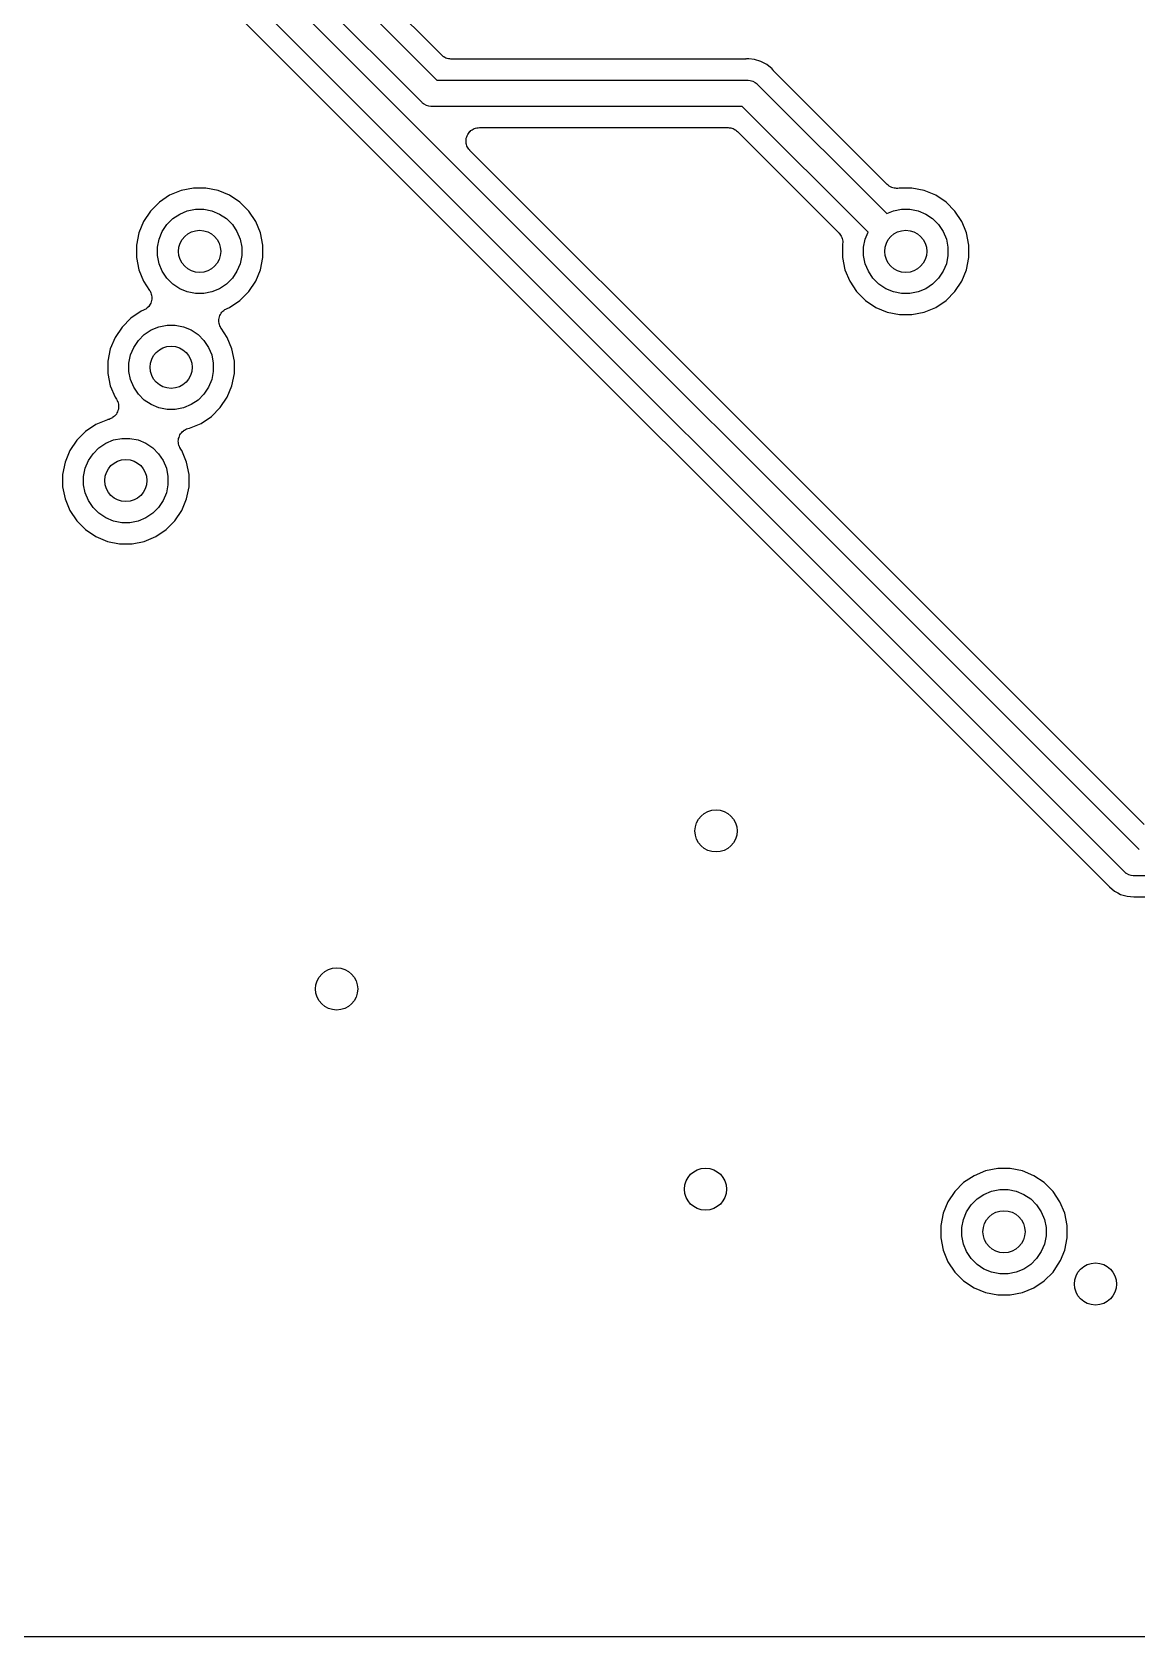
# Model space of a CAD drawing. Extents: x 113.2 to 188.8, y -123.8 to -78.2.
# Drawn here: x 145.51 to 155.99, y -119.85 to -104.62 of the extents above; entities that cross this region are included whole.
import ezdxf

# ---------------------------------------------------------------- set-up
doc = ezdxf.new("R2010")
doc.units = 0
doc.layers.add('BLACK', color=7, linetype='CONTINUOUS')

msp = doc.modelspace()

# ---------------------------------------------------------------- linework, layer by layer
at = {"layer": 'BLACK', "linetype": 'CONTINUOUS'}
for p, q in [((146.225, -101.948), (149.352, -105.075)), ((149.397, -104.838), (146.462, -101.903)), ((145.775, -102.135), (156.015, -112.375)), ((149.207, -105.284), (146.016, -102.093)), ((155.871, -112.584), (145.566, -102.279)), ((145.436, -102.432), (155.718, -112.714)), ((149.406, -104.845), (149.397, -104.838)), ((149.415, -104.853), (149.406, -104.845)), ((149.416, -104.853), (149.415, -104.853)), ((149.417, -104.854), (149.416, -104.853)), ((149.427, -104.859), (149.417, -104.854)), ((149.437, -104.865), (149.427, -104.859)), ((149.438, -104.865), (149.437, -104.865)), ((149.45, -104.869), (149.438, -104.865)), ((149.438, -104.865), (149.438, -104.865)), ((149.461, -104.872), (149.45, -104.869)), ((149.462, -104.872), (149.461, -104.872)), ((149.461, -104.872), (149.461, -104.872)), ((149.474, -104.874), (149.462, -104.872)), ((149.485, -104.875), (149.474, -104.874)), ((149.487, -104.875), (149.485, -104.875)), ((152.278, -104.875), (149.487, -104.875)), ((149.487, -104.875), (149.487, -104.875)), ((149.487, -104.875), (149.487, -104.875)), ((149.487, -104.875), (149.487, -104.875)), ((152.283, -104.874), (152.278, -104.875)), ((152.288, -104.875), (152.283, -104.874)), ((152.29, -104.874), (152.288, -104.875)), ((152.3, -104.873), (152.29, -104.874)), ((152.31, -104.874), (152.3, -104.873)), ((152.364, -104.88), (152.31, -104.874)), ((152.31, -104.874), (152.31, -104.874)), ((152.425, -104.898), (152.364, -104.88)), ((152.481, -104.928), (152.425, -104.898)), ((152.531, -104.969), (152.481, -104.928)), ((149.352, -105.075), (152.294, -105.075)), ((152.294, -105.075), (152.3, -105.074)), ((152.3, -105.074), (152.306, -105.075)), ((152.306, -105.075), (152.306, -105.075)), ((152.306, -105.075), (152.325, -105.077)), ((152.325, -105.077), (152.348, -105.084)), ((152.348, -105.084), (152.37, -105.096)), ((152.537, -104.977), (152.531, -104.969)), ((152.541, -104.98), (152.537, -104.977)), ((152.544, -104.985), (152.541, -104.98)), ((152.546, -104.986), (152.544, -104.985)), ((153.625, -106.065), (152.546, -104.986)), ((152.37, -105.096), (152.389, -105.111)), ((152.389, -105.111), (152.393, -105.116)), ((152.393, -105.116), (153.619, -106.342)), ((149.211, -105.289), (149.207, -105.284)), ((149.216, -105.293), (149.211, -105.289)), ((149.225, -105.3), (149.216, -105.293)), ((149.216, -105.293), (149.216, -105.293)), ((149.23, -105.304), (149.225, -105.3)), ((149.252, -105.316), (149.23, -105.304)), ((149.275, -105.323), (149.252, -105.316)), ((149.294, -105.325), (149.275, -105.323)), ((149.3, -105.326), (149.294, -105.325)), ((149.294, -105.325), (149.294, -105.325)), ((149.306, -105.325), (149.3, -105.326)), ((152.248, -105.325), (149.306, -105.325)), ((153.442, -106.519), (152.248, -105.325)), ((149.685, -105.546), (149.696, -105.54)), ((149.696, -105.54), (149.706, -105.535)), ((149.706, -105.535), (149.707, -105.535)), ((149.707, -105.534), (149.718, -105.531)), ((149.707, -105.535), (149.707, -105.534)), ((149.718, -105.531), (149.73, -105.527)), ((149.73, -105.527), (149.73, -105.527)), ((149.73, -105.527), (149.731, -105.527)), ((149.731, -105.527), (149.743, -105.526)), ((149.743, -105.526), (149.755, -105.525)), ((149.755, -105.525), (152.113, -105.525)), ((152.113, -105.525), (152.113, -105.525)), ((152.113, -105.525), (152.113, -105.525)), ((152.113, -105.525), (152.113, -105.525)), ((152.113, -105.525), (152.115, -105.525)), ((152.115, -105.525), (152.126, -105.526)), ((152.126, -105.526), (152.138, -105.528)), ((152.138, -105.528), (152.139, -105.528)), ((152.139, -105.528), (152.139, -105.528)), ((152.139, -105.528), (152.15, -105.531)), ((152.15, -105.531), (152.162, -105.535)), ((152.162, -105.535), (152.162, -105.535)), ((152.162, -105.535), (152.163, -105.535)), ((152.163, -105.535), (152.173, -105.541)), ((152.173, -105.541), (152.183, -105.546)), ((149.628, -105.651), (149.629, -105.639)), ((149.629, -105.663), (149.628, -105.651)), ((149.628, -105.651), (149.628, -105.651)), ((149.628, -105.651), (149.628, -105.651)), ((149.629, -105.639), (149.63, -105.626)), ((149.63, -105.675), (149.629, -105.663)), ((149.63, -105.626), (149.634, -105.614)), ((149.63, -105.626), (149.63, -105.626)), ((149.63, -105.626), (149.63, -105.626)), ((149.63, -105.676), (149.63, -105.675)), ((149.633, -105.687), (149.63, -105.676)), ((149.63, -105.676), (149.63, -105.676)), ((149.637, -105.699), (149.633, -105.687)), ((149.634, -105.614), (149.638, -105.603)), ((149.638, -105.602), (149.644, -105.592)), ((149.638, -105.603), (149.638, -105.602)), ((149.638, -105.603), (149.638, -105.603)), ((149.644, -105.592), (149.65, -105.581)), ((149.65, -105.581), (149.658, -105.571)), ((149.65, -105.581), (149.65, -105.581)), ((149.65, -105.581), (149.65, -105.581)), ((149.658, -105.571), (149.665, -105.562)), ((149.665, -105.562), (149.665, -105.562)), ((149.665, -105.562), (149.666, -105.562)), ((149.666, -105.562), (149.675, -105.554)), ((149.675, -105.554), (149.685, -105.546)), ((149.685, -105.546), (149.685, -105.546)), ((149.685, -105.546), (149.685, -105.546)), ((152.183, -105.546), (152.184, -105.547)), ((152.184, -105.547), (152.185, -105.547)), ((152.185, -105.547), (152.194, -105.555)), ((152.194, -105.555), (152.203, -105.562)), ((152.203, -105.562), (153.165, -106.525)), ((149.637, -105.7), (149.637, -105.699)), ((149.637, -105.699), (149.637, -105.699)), ((149.643, -105.71), (149.637, -105.7)), ((149.648, -105.721), (149.643, -105.71)), ((149.649, -105.722), (149.648, -105.721)), ((149.648, -105.721), (149.648, -105.721)), ((149.656, -105.731), (149.649, -105.722)), ((149.664, -105.741), (149.656, -105.731)), ((149.665, -105.742), (149.664, -105.741)), ((149.664, -105.741), (149.664, -105.741)), ((149.664, -105.741), (149.664, -105.741)), ((149.664, -105.741), (149.664, -105.741)), ((152.141, -108.218), (149.665, -105.742)), ((146.925, -106.123), (146.816, -106.168)), ((147.041, -106.1), (146.925, -106.123)), ((147.159, -106.1), (147.041, -106.1)), ((147.275, -106.123), (147.159, -106.1)), ((147.384, -106.168), (147.275, -106.123)), ((153.634, -106.073), (153.625, -106.065)), ((153.643, -106.081), (153.634, -106.073)), ((153.644, -106.081), (153.643, -106.081)), ((153.655, -106.087), (153.644, -106.081)), ((153.644, -106.081), (153.644, -106.081)), ((153.665, -106.092), (153.655, -106.087)), ((153.666, -106.093), (153.665, -106.092)), ((153.677, -106.096), (153.666, -106.093)), ((153.666, -106.093), (153.666, -106.093)), ((153.689, -106.1), (153.677, -106.096)), ((153.69, -106.1), (153.689, -106.1)), ((153.689, -106.1), (153.689, -106.1)), ((153.702, -106.101), (153.69, -106.1)), ((153.713, -106.103), (153.702, -106.101)), ((153.714, -106.103), (153.713, -106.103)), ((153.726, -106.102), (153.714, -106.103)), ((153.714, -106.103), (153.714, -106.103)), ((153.738, -106.101), (153.726, -106.102)), ((153.739, -106.1), (153.738, -106.101)), ((153.74, -106.1), (153.739, -106.1)), ((153.739, -106.1), (153.739, -106.1)), ((153.739, -106.1), (153.739, -106.1)), ((153.741, -106.1), (153.74, -106.1)), ((153.859, -106.1), (153.741, -106.1)), ((153.975, -106.123), (153.859, -106.1)), ((154.084, -106.168), (153.975, -106.123)), ((146.718, -106.234), (146.634, -106.318)), ((146.816, -106.168), (146.718, -106.234)), ((146.983, -106.315), (147.061, -106.3)), ((147.061, -106.3), (147.139, -106.3)), ((147.139, -106.3), (147.217, -106.315)), ((147.482, -106.234), (147.384, -106.168)), ((147.566, -106.318), (147.482, -106.234)), ((153.683, -106.315), (153.761, -106.3)), ((153.761, -106.3), (153.839, -106.3)), ((153.839, -106.3), (153.917, -106.315)), ((154.182, -106.234), (154.084, -106.168)), ((154.266, -106.318), (154.182, -106.234)), ((146.568, -106.416), (146.523, -106.525)), ((146.634, -106.318), (146.568, -106.416)), ((146.746, -106.511), (146.789, -106.445)), ((146.789, -106.445), (146.845, -106.389)), ((146.845, -106.389), (146.911, -106.346)), ((146.911, -106.346), (146.983, -106.315)), ((147.217, -106.315), (147.289, -106.346)), ((147.289, -106.346), (147.355, -106.389)), ((147.355, -106.389), (147.411, -106.445)), ((147.411, -106.445), (147.454, -106.511)), ((147.632, -106.416), (147.566, -106.318)), ((147.677, -106.525), (147.632, -106.416)), ((153.619, -106.342), (153.683, -106.315)), ((153.917, -106.315), (153.989, -106.346)), ((153.989, -106.346), (154.055, -106.389)), ((154.055, -106.389), (154.111, -106.445)), ((154.111, -106.445), (154.154, -106.511)), ((154.332, -106.416), (154.266, -106.318)), ((154.357, -106.477), (154.332, -106.416)), ((146.523, -106.525), (146.5, -106.641)), ((146.7, -106.661), (146.715, -106.583)), ((146.715, -106.583), (146.746, -106.511)), ((147.454, -106.511), (147.485, -106.583)), ((147.485, -106.583), (147.5, -106.661)), ((147.7, -106.641), (147.677, -106.525)), ((153.165, -106.525), (153.166, -106.525)), ((153.166, -106.525), (153.166, -106.525)), ((153.166, -106.525), (153.166, -106.526)), ((153.166, -106.526), (153.167, -106.526)), ((153.167, -106.526), (153.174, -106.536)), ((153.174, -106.536), (153.182, -106.545)), ((153.182, -106.545), (153.182, -106.545)), ((153.182, -106.545), (153.182, -106.546)), ((153.182, -106.546), (153.188, -106.556)), ((153.188, -106.556), (153.193, -106.567)), ((153.193, -106.567), (153.193, -106.567)), ((153.193, -106.567), (153.194, -106.568)), ((153.194, -106.568), (153.197, -106.579)), ((153.197, -106.579), (153.2, -106.59)), ((153.2, -106.59), (153.2, -106.591)), ((153.2, -106.591), (153.201, -106.592)), ((153.201, -106.592), (153.202, -106.603)), ((153.202, -106.603), (153.203, -106.615)), ((153.4, -106.661), (153.415, -106.583)), ((153.415, -106.583), (153.442, -106.519)), ((154.154, -106.511), (154.185, -106.583)), ((154.185, -106.583), (154.2, -106.661)), ((154.377, -106.525), (154.357, -106.477)), ((154.4, -106.641), (154.377, -106.525)), ((146.5, -106.641), (146.5, -106.759)), ((146.5, -106.759), (146.523, -106.875)), ((146.7, -106.739), (146.7, -106.661)), ((146.715, -106.817), (146.7, -106.739)), ((147.5, -106.739), (147.485, -106.817)), ((147.5, -106.661), (147.5, -106.739)), ((147.677, -106.875), (147.7, -106.759)), ((147.7, -106.759), (147.7, -106.641)), ((153.201, -106.628), (153.2, -106.64)), ((153.2, -106.64), (153.2, -106.641)), ((153.2, -106.641), (153.2, -106.759)), ((153.2, -106.759), (153.223, -106.875)), ((153.203, -106.616), (153.201, -106.628)), ((153.203, -106.615), (153.203, -106.616)), ((153.203, -106.616), (153.203, -106.616)), ((153.4, -106.739), (153.4, -106.661)), ((153.415, -106.817), (153.4, -106.739)), ((154.2, -106.739), (154.185, -106.817)), ((154.2, -106.661), (154.2, -106.739)), ((154.377, -106.875), (154.4, -106.759)), ((154.4, -106.759), (154.4, -106.641)), ((146.523, -106.875), (146.568, -106.984)), ((146.746, -106.889), (146.715, -106.817)), ((146.789, -106.955), (146.746, -106.889)), ((147.454, -106.889), (147.411, -106.955)), ((147.485, -106.817), (147.454, -106.889)), ((147.632, -106.984), (147.677, -106.875)), ((153.223, -106.875), (153.268, -106.984)), ((153.446, -106.889), (153.415, -106.817)), ((153.489, -106.955), (153.446, -106.889)), ((154.154, -106.889), (154.111, -106.955)), ((154.185, -106.817), (154.154, -106.889)), ((154.332, -106.984), (154.377, -106.875)), ((146.568, -106.984), (146.626, -107.071)), ((146.845, -107.011), (146.789, -106.955)), ((146.911, -107.054), (146.845, -107.011)), ((146.983, -107.085), (146.911, -107.054)), ((147.289, -107.054), (147.217, -107.085)), ((147.355, -107.011), (147.289, -107.054)), ((147.411, -106.955), (147.355, -107.011)), ((147.566, -107.082), (147.632, -106.984)), ((153.268, -106.984), (153.334, -107.082)), ((153.545, -107.011), (153.489, -106.955)), ((153.611, -107.054), (153.545, -107.011)), ((153.683, -107.085), (153.611, -107.054)), ((153.989, -107.054), (153.917, -107.085)), ((154.055, -107.011), (153.989, -107.054)), ((154.111, -106.955), (154.055, -107.011)), ((154.266, -107.082), (154.332, -106.984)), ((146.625, -107.213), (146.618, -107.222)), ((146.626, -107.212), (146.625, -107.213)), ((146.626, -107.071), (146.627, -107.072)), ((146.632, -107.202), (146.626, -107.212)), ((146.626, -107.212), (146.626, -107.212)), ((146.627, -107.072), (146.627, -107.072)), ((146.627, -107.072), (146.627, -107.072)), ((146.627, -107.072), (146.627, -107.072)), ((146.627, -107.072), (146.633, -107.083)), ((146.637, -107.191), (146.632, -107.202)), ((146.633, -107.083), (146.638, -107.094)), ((146.638, -107.19), (146.637, -107.191)), ((146.637, -107.191), (146.637, -107.191)), ((146.638, -107.094), (146.638, -107.094)), ((146.638, -107.094), (146.638, -107.094)), ((146.638, -107.094), (146.642, -107.106)), ((146.641, -107.179), (146.638, -107.19)), ((146.645, -107.167), (146.641, -107.179)), ((146.642, -107.106), (146.645, -107.117)), ((146.645, -107.117), (146.645, -107.118)), ((146.645, -107.118), (146.645, -107.118)), ((146.645, -107.118), (146.646, -107.13)), ((146.646, -107.155), (146.645, -107.167)), ((146.645, -107.167), (146.645, -107.167)), ((146.645, -107.167), (146.645, -107.167)), ((146.646, -107.13), (146.648, -107.142)), ((146.647, -107.143), (146.646, -107.155)), ((146.648, -107.142), (146.647, -107.142)), ((146.647, -107.142), (146.647, -107.143)), ((147.061, -107.1), (146.983, -107.085)), ((147.139, -107.1), (147.061, -107.1)), ((147.217, -107.085), (147.139, -107.1)), ((147.384, -107.232), (147.482, -107.166)), ((147.482, -107.166), (147.566, -107.082)), ((153.334, -107.082), (153.418, -107.166)), ((153.418, -107.166), (153.516, -107.232)), ((153.761, -107.1), (153.683, -107.085)), ((153.839, -107.1), (153.761, -107.1)), ((153.917, -107.085), (153.839, -107.1)), ((154.084, -107.232), (154.182, -107.166)), ((154.182, -107.166), (154.266, -107.082)), ((146.448, -107.334), (146.364, -107.418)), ((146.546, -107.268), (146.448, -107.334)), ((146.569, -107.259), (146.546, -107.268)), ((146.58, -107.253), (146.569, -107.259)), ((146.59, -107.247), (146.58, -107.253)), ((146.591, -107.247), (146.59, -107.247)), ((146.6, -107.239), (146.591, -107.247)), ((146.591, -107.247), (146.591, -107.247)), ((146.61, -107.232), (146.6, -107.239)), ((146.618, -107.222), (146.61, -107.231)), ((146.61, -107.231), (146.61, -107.232)), ((146.61, -107.232), (146.61, -107.232)), ((147.282, -107.357), (147.284, -107.345)), ((147.283, -107.358), (147.282, -107.357)), ((147.284, -107.37), (147.282, -107.358)), ((147.282, -107.358), (147.283, -107.358)), ((147.284, -107.345), (147.285, -107.333)), ((147.285, -107.382), (147.284, -107.37)), ((147.285, -107.333), (147.289, -107.321)), ((147.285, -107.333), (147.285, -107.333)), ((147.285, -107.333), (147.285, -107.333)), ((147.289, -107.321), (147.292, -107.31)), ((147.292, -107.31), (147.293, -107.309)), ((147.293, -107.309), (147.298, -107.298)), ((147.293, -107.309), (147.293, -107.309)), ((147.298, -107.298), (147.304, -107.288)), ((147.304, -107.288), (147.305, -107.287)), ((147.304, -107.288), (147.304, -107.288)), ((147.305, -107.287), (147.312, -107.278)), ((147.312, -107.278), (147.32, -107.269)), ((147.32, -107.268), (147.33, -107.261)), ((147.32, -107.269), (147.32, -107.268)), ((147.32, -107.268), (147.32, -107.268)), ((147.33, -107.261), (147.339, -107.253)), ((147.339, -107.253), (147.339, -107.253)), ((147.339, -107.253), (147.34, -107.253)), ((147.34, -107.253), (147.35, -107.247)), ((147.35, -107.247), (147.361, -107.241)), ((147.361, -107.241), (147.384, -107.232)), ((153.516, -107.232), (153.625, -107.277)), ((153.625, -107.277), (153.741, -107.3)), ((153.741, -107.3), (153.859, -107.3)), ((153.859, -107.3), (153.975, -107.277)), ((153.975, -107.277), (154.084, -107.232)), ((146.298, -107.516), (146.253, -107.625)), ((146.364, -107.418), (146.298, -107.516)), ((146.519, -107.545), (146.575, -107.489)), ((146.575, -107.489), (146.641, -107.446)), ((146.641, -107.446), (146.713, -107.415)), ((146.713, -107.415), (146.791, -107.4)), ((146.791, -107.4), (146.869, -107.4)), ((146.869, -107.4), (146.947, -107.415)), ((146.947, -107.415), (147.019, -107.446)), ((147.019, -107.446), (147.085, -107.489)), ((147.085, -107.489), (147.141, -107.545)), ((147.285, -107.383), (147.285, -107.382)), ((147.285, -107.382), (147.285, -107.382)), ((147.288, -107.394), (147.285, -107.383)), ((147.292, -107.406), (147.288, -107.394)), ((147.297, -107.417), (147.292, -107.406)), ((147.292, -107.406), (147.292, -107.406)), ((147.292, -107.406), (147.292, -107.406)), ((147.303, -107.428), (147.297, -107.417)), ((147.304, -107.429), (147.303, -107.428)), ((147.303, -107.428), (147.303, -107.428)), ((147.303, -107.428), (147.303, -107.428)), ((147.303, -107.428), (147.303, -107.428)), ((147.362, -107.516), (147.304, -107.429)), ((147.407, -107.625), (147.362, -107.516)), ((146.253, -107.625), (146.23, -107.741)), ((146.445, -107.683), (146.476, -107.611)), ((146.476, -107.611), (146.519, -107.545)), ((147.141, -107.545), (147.184, -107.611)), ((147.184, -107.611), (147.215, -107.683)), ((147.43, -107.741), (147.407, -107.625)), ((146.23, -107.741), (146.23, -107.859)), ((146.43, -107.761), (146.445, -107.683)), ((146.43, -107.839), (146.43, -107.761)), ((147.215, -107.683), (147.23, -107.761)), ((147.23, -107.761), (147.23, -107.839)), ((147.43, -107.859), (147.43, -107.741)), ((146.23, -107.859), (146.253, -107.975)), ((146.253, -107.975), (146.298, -108.084)), ((146.445, -107.917), (146.43, -107.839)), ((146.476, -107.989), (146.445, -107.917)), ((147.215, -107.917), (147.184, -107.989)), ((147.23, -107.839), (147.215, -107.917)), ((147.362, -108.084), (147.407, -107.975)), ((147.407, -107.975), (147.43, -107.859)), ((146.298, -108.084), (146.31, -108.102)), ((146.31, -108.102), (146.311, -108.103)), ((146.311, -108.103), (146.311, -108.103)), ((146.311, -108.103), (146.311, -108.103)), ((146.311, -108.103), (146.311, -108.104)), ((146.311, -108.104), (146.317, -108.114)), ((146.317, -108.114), (146.322, -108.125)), ((146.322, -108.125), (146.322, -108.125)), ((146.322, -108.125), (146.323, -108.126)), ((146.323, -108.126), (146.326, -108.137)), ((146.519, -108.055), (146.476, -107.989)), ((146.575, -108.111), (146.519, -108.055)), ((146.641, -108.154), (146.575, -108.111)), ((147.085, -108.111), (147.019, -108.154)), ((147.141, -108.055), (147.085, -108.111)), ((147.184, -107.989), (147.141, -108.055)), ((147.296, -108.182), (147.362, -108.084)), ((146.264, -108.284), (146.253, -108.29)), ((146.274, -108.279), (146.264, -108.284)), ((146.275, -108.278), (146.274, -108.279)), ((146.284, -108.271), (146.275, -108.278)), ((146.275, -108.278), (146.275, -108.278)), ((146.294, -108.263), (146.284, -108.271)), ((146.302, -108.253), (146.294, -108.263)), ((146.294, -108.263), (146.294, -108.263)), ((146.294, -108.263), (146.294, -108.263)), ((146.31, -108.244), (146.302, -108.253)), ((146.316, -108.233), (146.31, -108.244)), ((146.31, -108.244), (146.31, -108.244)), ((146.31, -108.244), (146.31, -108.244)), ((146.321, -108.222), (146.316, -108.233)), ((146.322, -108.222), (146.321, -108.222)), ((146.325, -108.21), (146.322, -108.222)), ((146.322, -108.222), (146.322, -108.222)), ((146.329, -108.199), (146.325, -108.21)), ((146.326, -108.137), (146.329, -108.149)), ((146.329, -108.149), (146.329, -108.149)), ((146.329, -108.149), (146.329, -108.149)), ((146.329, -108.149), (146.33, -108.161)), ((146.33, -108.186), (146.329, -108.198)), ((146.329, -108.198), (146.329, -108.198)), ((146.329, -108.198), (146.329, -108.199)), ((146.33, -108.161), (146.332, -108.173)), ((146.332, -108.174), (146.33, -108.186)), ((146.332, -108.173), (146.332, -108.174)), ((146.332, -108.174), (146.332, -108.174)), ((146.713, -108.185), (146.641, -108.154)), ((146.791, -108.2), (146.713, -108.185)), ((146.869, -108.2), (146.791, -108.2)), ((146.947, -108.185), (146.869, -108.2)), ((147.019, -108.154), (146.947, -108.185)), ((147.114, -108.332), (147.212, -108.266)), ((147.212, -108.266), (147.296, -108.182)), ((154.541, -110.618), (152.141, -108.218)), ((152.141, -108.218), (152.141, -108.218)), ((146.018, -108.409), (145.934, -108.493)), ((146.116, -108.343), (146.018, -108.409)), ((146.225, -108.298), (146.116, -108.343)), ((146.229, -108.297), (146.225, -108.298)), ((146.241, -108.294), (146.229, -108.297)), ((146.253, -108.29), (146.241, -108.294)), ((146.253, -108.29), (146.253, -108.29)), ((146.253, -108.29), (146.253, -108.29)), ((146.914, -108.442), (146.92, -108.431)), ((146.92, -108.431), (146.928, -108.422)), ((146.92, -108.431), (146.92, -108.431)), ((146.92, -108.431), (146.92, -108.431)), ((146.928, -108.422), (146.936, -108.412)), ((146.936, -108.412), (146.946, -108.404)), ((146.936, -108.412), (146.936, -108.412)), ((146.936, -108.412), (146.936, -108.412)), ((146.946, -108.404), (146.955, -108.397)), ((146.955, -108.397), (146.956, -108.396)), ((146.955, -108.397), (146.955, -108.397)), ((146.956, -108.396), (146.966, -108.391)), ((146.966, -108.391), (146.977, -108.385)), ((146.977, -108.385), (146.989, -108.381)), ((146.977, -108.385), (146.977, -108.385)), ((146.977, -108.385), (146.977, -108.385)), ((146.989, -108.381), (147.001, -108.378)), ((147.001, -108.378), (147.005, -108.377)), ((147.005, -108.377), (147.114, -108.332)), ((145.934, -108.493), (145.868, -108.591)), ((146.089, -108.62), (146.145, -108.564)), ((146.145, -108.564), (146.211, -108.521)), ((146.211, -108.521), (146.283, -108.49)), ((146.283, -108.49), (146.361, -108.475)), ((146.361, -108.475), (146.439, -108.475)), ((146.439, -108.475), (146.517, -108.49)), ((146.517, -108.49), (146.589, -108.521)), ((146.589, -108.521), (146.655, -108.564)), ((146.655, -108.564), (146.711, -108.62)), ((146.898, -108.501), (146.9, -108.489)), ((146.898, -108.502), (146.898, -108.501)), ((146.898, -108.501), (146.898, -108.501)), ((146.899, -108.514), (146.898, -108.502)), ((146.901, -108.526), (146.899, -108.514)), ((146.9, -108.489), (146.901, -108.477)), ((146.901, -108.476), (146.905, -108.465)), ((146.901, -108.477), (146.901, -108.476)), ((146.901, -108.477), (146.901, -108.477)), ((146.904, -108.538), (146.901, -108.526)), ((146.901, -108.526), (146.901, -108.526)), ((146.901, -108.526), (146.901, -108.526)), ((146.907, -108.549), (146.904, -108.538)), ((146.905, -108.465), (146.908, -108.453)), ((146.908, -108.55), (146.907, -108.549)), ((146.908, -108.453), (146.908, -108.453)), ((146.908, -108.453), (146.909, -108.453)), ((146.913, -108.561), (146.908, -108.55)), ((146.908, -108.55), (146.908, -108.55)), ((146.909, -108.453), (146.914, -108.442)), ((146.919, -108.571), (146.913, -108.561)), ((146.919, -108.572), (146.919, -108.571)), ((146.92, -108.573), (146.919, -108.572)), ((146.919, -108.572), (146.919, -108.572)), ((146.919, -108.572), (146.919, -108.572)), ((146.932, -108.591), (146.92, -108.573)), ((145.823, -108.7), (145.8, -108.816)), ((145.868, -108.591), (145.823, -108.7)), ((146.015, -108.758), (146.046, -108.686)), ((146.046, -108.686), (146.089, -108.62)), ((146.711, -108.62), (146.754, -108.686)), ((146.754, -108.686), (146.785, -108.758)), ((146.977, -108.7), (146.932, -108.591)), ((147, -108.816), (146.977, -108.7)), ((145.8, -108.816), (145.8, -108.934)), ((146, -108.836), (146.015, -108.758)), ((146, -108.914), (146, -108.836)), ((146.785, -108.758), (146.8, -108.836)), ((146.8, -108.836), (146.8, -108.914)), ((147, -108.934), (147, -108.816)), ((145.8, -108.934), (145.823, -109.05)), ((146.015, -108.992), (146, -108.914)), ((146.046, -109.064), (146.015, -108.992)), ((146.785, -108.992), (146.754, -109.064)), ((146.8, -108.914), (146.785, -108.992)), ((146.977, -109.05), (147, -108.934)), ((145.823, -109.05), (145.868, -109.159)), ((145.868, -109.159), (145.934, -109.257)), ((146.089, -109.13), (146.046, -109.064)), ((146.145, -109.186), (146.089, -109.13)), ((146.211, -109.229), (146.145, -109.186)), ((146.655, -109.186), (146.589, -109.229)), ((146.711, -109.13), (146.655, -109.186)), ((146.754, -109.064), (146.711, -109.13)), ((146.866, -109.257), (146.932, -109.159)), ((146.932, -109.159), (146.977, -109.05)), ((145.934, -109.257), (146.018, -109.341)), ((146.018, -109.341), (146.116, -109.407)), ((146.283, -109.26), (146.211, -109.229)), ((146.361, -109.275), (146.283, -109.26)), ((146.439, -109.275), (146.361, -109.275)), ((146.517, -109.26), (146.439, -109.275)), ((146.589, -109.229), (146.517, -109.26)), ((146.684, -109.407), (146.782, -109.341)), ((146.782, -109.341), (146.866, -109.257)), ((146.116, -109.407), (146.225, -109.452)), ((146.225, -109.452), (146.341, -109.475)), ((146.341, -109.475), (146.459, -109.475)), ((146.459, -109.475), (146.575, -109.452)), ((146.575, -109.452), (146.684, -109.407)), ((156.061, -112.138), (154.541, -110.618)), ((154.541, -110.618), (154.541, -110.618)), ((155.875, -112.589), (155.871, -112.584)), ((155.88, -112.593), (155.875, -112.589)), ((155.892, -112.603), (155.88, -112.593)), ((155.88, -112.593), (155.88, -112.593)), ((155.894, -112.604), (155.892, -112.603)), ((155.916, -112.616), (155.894, -112.604)), ((155.939, -112.623), (155.916, -112.616)), ((155.957, -112.625), (155.939, -112.623)), ((155.964, -112.626), (155.957, -112.625)), ((155.957, -112.625), (155.957, -112.625)), ((155.97, -112.625), (155.964, -112.626)), ((158.848, -112.625), (155.97, -112.625)), ((155.718, -112.714), (155.719, -112.715)), ((155.719, -112.715), (155.723, -112.72)), ((155.723, -112.72), (155.726, -112.723)), ((155.726, -112.723), (155.733, -112.731)), ((155.733, -112.731), (155.782, -112.772)), ((155.782, -112.772), (155.811, -112.787)), ((155.811, -112.787), (155.811, -112.787)), ((155.811, -112.787), (155.839, -112.802)), ((155.839, -112.802), (155.9, -112.82)), ((155.9, -112.82), (155.964, -112.827)), ((155.964, -112.827), (155.973, -112.826)), ((155.973, -112.826), (155.975, -112.825)), ((155.975, -112.825), (155.98, -112.826)), ((155.98, -112.826), (155.986, -112.825)), ((155.986, -112.825), (158.673, -112.825)), ((154.557, -115.427), (154.448, -115.472)), ((154.673, -115.404), (154.557, -115.427)), ((154.791, -115.404), (154.673, -115.404)), ((154.907, -115.427), (154.791, -115.404)), ((155.016, -115.472), (154.907, -115.427)), ((154.349, -115.538), (154.266, -115.621)), ((154.448, -115.472), (154.349, -115.538)), ((155.114, -115.538), (155.016, -115.472)), ((155.198, -115.621), (155.114, -115.538)), ((154.2, -115.72), (154.155, -115.829)), ((154.266, -115.621), (154.2, -115.72)), ((154.421, -115.749), (154.477, -115.693)), ((154.477, -115.693), (154.542, -115.649)), ((154.542, -115.649), (154.615, -115.619)), ((154.615, -115.619), (154.692, -115.604)), ((154.692, -115.604), (154.771, -115.604)), ((154.771, -115.604), (154.848, -115.619)), ((154.848, -115.619), (154.921, -115.649)), ((154.921, -115.649), (154.987, -115.693)), ((154.987, -115.693), (155.042, -115.749)), ((155.263, -115.72), (155.198, -115.621)), ((155.309, -115.829), (155.263, -115.72)), ((154.155, -115.829), (154.132, -115.945)), ((154.332, -115.964), (154.347, -115.887)), ((154.347, -115.887), (154.377, -115.814)), ((154.377, -115.814), (154.421, -115.749)), ((155.042, -115.749), (155.086, -115.814)), ((155.086, -115.814), (155.116, -115.887)), ((155.116, -115.887), (155.132, -115.964)), ((155.332, -115.945), (155.309, -115.829)), ((154.132, -115.945), (154.132, -116.063)), ((154.332, -116.043), (154.332, -115.964)), ((154.347, -116.121), (154.332, -116.043)), ((155.132, -116.043), (155.116, -116.121)), ((155.132, -115.964), (155.132, -116.043)), ((155.332, -116.063), (155.332, -115.945)), ((154.132, -116.063), (154.155, -116.179)), ((154.155, -116.179), (154.2, -116.288)), ((154.377, -116.193), (154.347, -116.121)), ((154.421, -116.259), (154.377, -116.193)), ((155.086, -116.193), (155.042, -116.259)), ((155.116, -116.121), (155.086, -116.193)), ((155.268, -116.277), (155.309, -116.179)), ((155.309, -116.179), (155.332, -116.063)), ((154.2, -116.288), (154.266, -116.386)), ((154.477, -116.315), (154.421, -116.259)), ((154.542, -116.358), (154.477, -116.315)), ((154.987, -116.315), (154.921, -116.358)), ((155.042, -116.259), (154.987, -116.315)), ((155.198, -116.386), (155.241, -116.322)), ((155.241, -116.322), (155.246, -116.311)), ((155.246, -116.311), (155.268, -116.277)), ((154.266, -116.386), (154.349, -116.47)), ((154.349, -116.47), (154.448, -116.536)), ((154.615, -116.388), (154.542, -116.358)), ((154.692, -116.404), (154.615, -116.388)), ((154.771, -116.404), (154.692, -116.404)), ((154.848, -116.388), (154.771, -116.404)), ((154.921, -116.358), (154.848, -116.388)), ((155.016, -116.536), (155.114, -116.47)), ((155.114, -116.47), (155.198, -116.386)), ((154.448, -116.536), (154.557, -116.581)), ((154.557, -116.581), (154.673, -116.604)), ((154.673, -116.604), (154.791, -116.604)), ((154.791, -116.604), (154.907, -116.581)), ((154.907, -116.581), (155.016, -116.536)), ((176.986, -119.849), (125.014, -119.849))]:
    msp.add_line(p, q, dxfattribs=at)
at = {"layer": 'BLACK'}
for centre in [(147.1, -106.7), (153.8, -106.7), (146.83, -107.8), (146.4, -108.875), (152, -112.2), (148.4, -113.7), (151.9, -115.6), (154.732, -116.004), (155.6, -116.5)]:
    msp.add_circle(centre, 0.2, dxfattribs=at)

doc.saveas('drawing.dxf')
